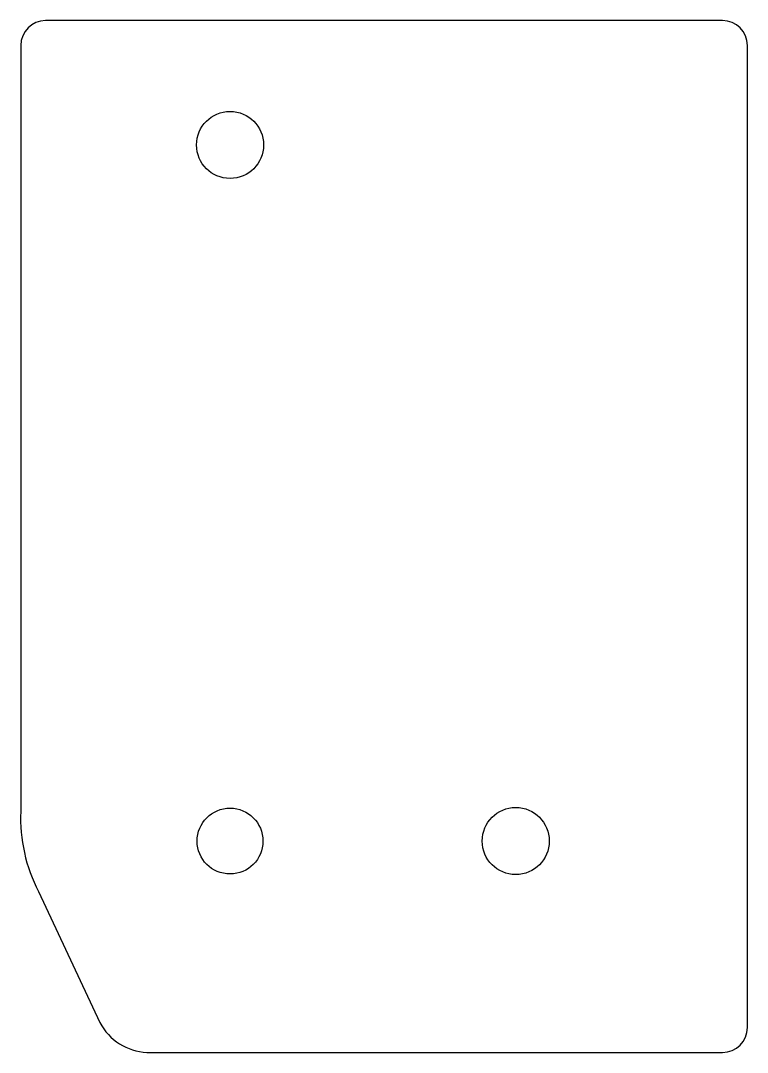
# Model space of a CAD drawing. Extents: x 0 to 58.5, y 0 to 83.
import ezdxf

# ---------------------------------------------------------------- set-up
doc = ezdxf.new("R2010")
doc.units = 0
doc.layers.add('20', color=31, linetype='CONTINUOUS')

msp = doc.modelspace()

# ---------------------------------------------------------------- linework, layer by layer
at = {"layer": '20'}
for p, q in [((56.5, 83), (2, 83)), ((0, 81), (0, 19.3799)), ((58.5, 2), (58.5, 81)), ((1.4345, 12.9397), (6.3732, 2.4039)), ((10.1549, 0), (56.5, 0))]:
    msp.add_line(p, q, dxfattribs=at)
for centre, radius in [((16.85, 73), 2.7), ((16.85, 17), 2.65), ((39.85, 17), 2.7)]:
    msp.add_circle(centre, radius, dxfattribs=at)
for centre, radius, start, end in [((2, 81), 2, 90, 180), ((56.5, 81), 2, 0, 90), ((12.7348, 18.8366), 12.7464, 177.5574, 207.5574), ((10.3459, 4.4771), 4.4811, 207.5574, 267.5574), ((56.5, 2), 2, 270, 0)]:
    msp.add_arc(centre, radius, start, end, dxfattribs=at)

doc.saveas('drawing.dxf')
